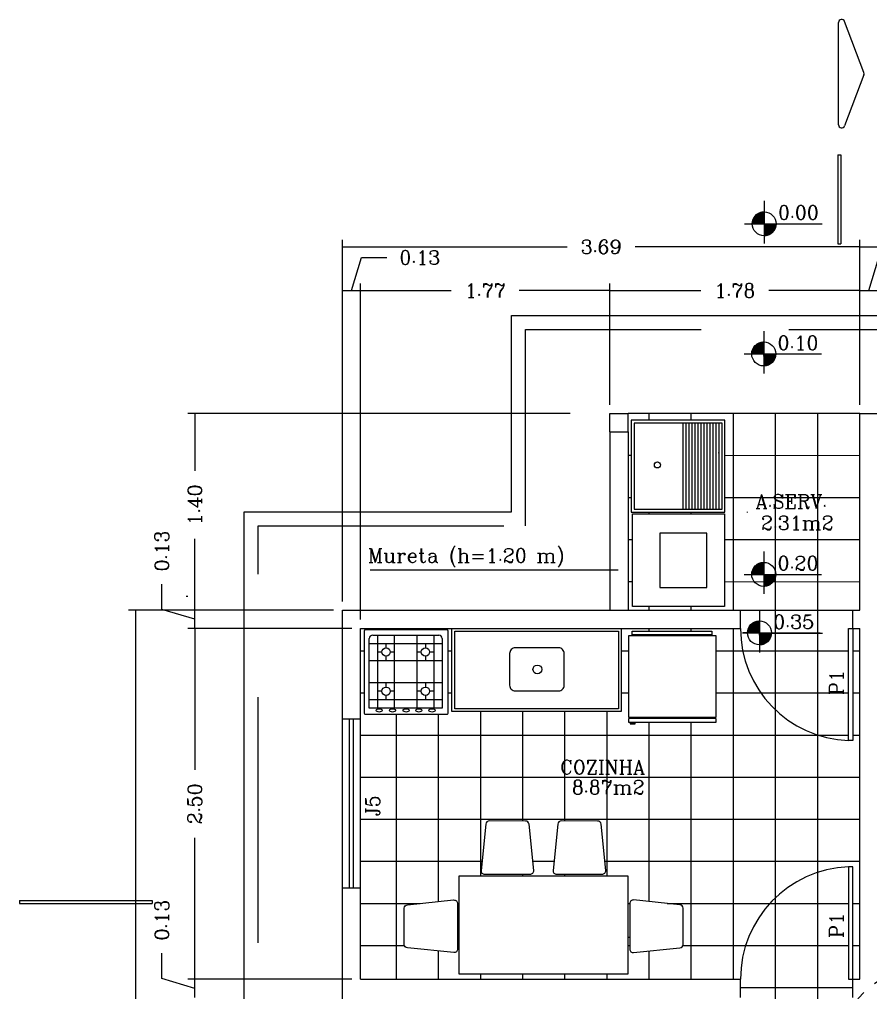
# Model space of a CAD drawing. Extents: x -29 to 75, y 16 to 65.
# Drawn here: x 19.24 to 25.3, y 31.64 to 38.57 of the extents above; entities that cross this region are included whole.
import ezdxf
from ezdxf.enums import TextEntityAlignment as Align

# ---------------------------------------------------------------- set-up
doc = ezdxf.new("R2010")
doc.units = 0
doc.header["$MEASUREMENT"] = 0
doc.linetypes.add('DASHED2', pattern=[0.375, 0.25, -0.125])
doc.layers.get('0').update_dxf_attribs({"linetype": 'CONTINUOUS'})
doc.layers.get('DEFPOINTS').update_dxf_attribs({"linetype": 'CONTINUOUS'})
for name, color, linetype in [('AREA', 244, 'CONTINUOUS'), ('COTAS', 244, 'CONTINUOUS'), ('DIM', 244, 'CONTINUOUS'), ('EQUIPAMENTO', 1, 'CONTINUOUS'), ('JANELA', 5, 'CONTINUOUS'), ('PAREDE', 7, 'CONTINUOUS'), ('PISO', 30, 'CONTINUOUS'), ('PORTA', 1, 'CONTINUOUS'), ('PORTA2', 30, 'CONTINUOUS'), ('TELHA', 1, 'CONTINUOUS'), ('TEXTO', 244, 'CONTINUOUS'), ('VISTAL', 30, 'CONTINUOUS'), ('VISTAP', 244, 'CONTINUOUS')]:
    doc.layers.add(name, color=color, linetype=linetype)
doc.styles.add('ROMANC', font='romanc.shx', dxfattribs={"height": 0.1})
doc.dimstyles.new('ROMANC', dxfattribs={"dimtxt": 0.1, "dimasz": 0.18, "dimexe": 0.05, "dimexo": 0.0625, "dimgap": 0.09, "dimtad": 0, "dimzin": 0, "dimdsep": 46, "dimtxsty": 'ROMANC', "dimblk1": 'NONE', "dimblk2": 'NONE', "dimsah": 1, "dimcen": 0.09, "dimclrd": 244, "dimclre": 244, "dimclrt": 244, "dimadec": 0, "dimazin": 0, "dimtfac": 1, "dimtdec": 4, "dimtofl": 0, "dimtmove": 0, "dimatfit": 3, "dimldrblk": 'NONE', "dimfxl": 1, "dimtolj": 1, "dimtzin": 0, "dimarcsym": 0})

# ---------------------------------------------------------------- blocks, each defined once
blk = doc.blocks.new('*D38')
at = {"color": 244, "linetype": 'ByBlock'}
for p, q in [((21.0776, 14.2348), (19.9094, 14.2348)), ((19.9594, 14.2348), (19.9594, 13.2271)), ((19.9594, 11.7347), (19.9594, 12.7424))]:
    blk.add_line(p, q, dxfattribs=at)
at = {"layer": 'DEFPOINTS', "color": 0, "linetype": 'ByBlock'}
for p in [(19.9594, 14.2348), (21.1401, 14.2348), (21.1401, 11.7347)]:
    blk.add_point(p, dxfattribs=at)
at = {"color": 244, "linetype": 'ByBlock', "insert": (19.9594, 12.9847), "char_height": 0.1, "attachment_point": 5, "rotation": 90, "style": 'ROMANC'}
blk.add_mtext('\\A1;2.50', dxfattribs=at)
blk = doc.blocks.new('_NONE')
at = {"color": 0, "linetype": 'ByBlock'}
blk.add_circle((0, 0), 0.25, dxfattribs=at)
blk = doc.blocks.new('*D37')
at = {"color": 244, "linetype": 'ByBlock'}
for p, q in [((19.9594, 11.7347), (19.9594, 12.0947)), ((19.7244, 11.7402), (19.7244, 11.9202)), ((19.9594, 11.6697), (19.7244, 11.7402)), ((21.0776, 11.7347), (19.9094, 11.7347)), ((19.9594, 11.6047), (19.9594, 11.7347)), ((19.9594, 11.6047), (19.9594, 11.6047))]:
    blk.add_line(p, q, dxfattribs=at)
at = {"layer": 'DEFPOINTS', "color": 0, "linetype": 'ByBlock'}
for p in [(19.9594, 11.7347), (21.1401, 11.7347), (21.1401, 11.6047)]:
    blk.add_point(p, dxfattribs=at)
at = {"color": 244, "linetype": 'ByBlock', "insert": (19.7244, 12.0102), "char_height": 0.1, "attachment_point": 4, "rotation": 90, "style": 'ROMANC'}
blk.add_mtext('\\A1;0.13', dxfattribs=at)
blk = doc.blocks.new('*D34')
at = {"color": 244, "linetype": 'ByBlock'}
for p, q in [((28.5101, 16.1338), (28.5101, 17.0037)), ((24.6951, 16.9537), (26.3721, 16.9537)), ((28.5101, 16.9537), (26.8331, 16.9537))]:
    blk.add_line(p, q, dxfattribs=at)
at = {"layer": 'DEFPOINTS', "color": 0, "linetype": 'ByBlock'}
for p in [(28.5101, 16.9537), (24.6951, 16.0713), (28.5101, 16.0713)]:
    blk.add_point(p, dxfattribs=at)
at = {"color": 244, "linetype": 'ByBlock', "insert": (26.6026, 16.9537), "char_height": 0.1, "attachment_point": 5, "style": 'ROMANC'}
blk.add_mtext('\\A1;3.81', dxfattribs=at)
blk = doc.blocks.new('*D45')
at = {"color": 244, "linetype": 'ByBlock'}
for p, q in [((23.166, 35.7622), (20.4426, 35.7622)), ((20.4926, 35.7622), (20.4926, 35.3546)), ((20.4926, 34.4622), (20.4926, 34.8698)), ((20.4303, 34.4622), (20.4426, 34.4622))]:
    blk.add_line(p, q, dxfattribs=at)
at = {"layer": 'DEFPOINTS', "color": 0, "linetype": 'ByBlock'}
for p in [(20.4926, 35.7622), (23.2285, 35.7622), (20.4928, 34.4622)]:
    blk.add_point(p, dxfattribs=at)
at = {"color": 244, "linetype": 'ByBlock', "insert": (20.4926, 35.1122), "char_height": 0.1, "attachment_point": 5, "rotation": 90, "style": 'ROMANC'}
blk.add_mtext('\\A1;{1.40}', dxfattribs=at)
blk = doc.blocks.new('*D49')
at = {"color": 244, "linetype": 'ByBlock'}
for p, q in [((24.7601, 16.642), (24.8306, 16.877)), ((24.8306, 16.877), (25.0106, 16.877)), ((24.6951, 16.642), (24.6951, 16.642)), ((24.6951, 16.642), (24.8251, 16.642)), ((24.8251, 15.6973), (24.8251, 16.692)), ((24.8251, 16.642), (25.1851, 16.642))]:
    blk.add_line(p, q, dxfattribs=at)
at = {"layer": 'DEFPOINTS', "color": 0, "linetype": 'ByBlock'}
for p in [(24.8251, 16.642), (24.6951, 15.7648), (24.8251, 15.6348)]:
    blk.add_point(p, dxfattribs=at)
at = {"color": 244, "linetype": 'ByBlock', "insert": (25.1006, 16.877), "char_height": 0.1, "attachment_point": 4, "style": 'ROMANC'}
blk.add_mtext('\\A1;0.13', dxfattribs=at)
blk = doc.blocks.new('*D47')
at = {"color": 244, "linetype": 'ByBlock'}
for p, q in [((21.1401, 16.642), (21.7854, 16.642)), ((22.9154, 16.642), (22.2702, 16.642)), ((22.9154, 15.8283), (22.9154, 16.692))]:
    blk.add_line(p, q, dxfattribs=at)
at = {"layer": 'DEFPOINTS', "color": 0, "linetype": 'ByBlock'}
for p in [(22.9154, 16.642), (22.9154, 15.7658), (21.1401, 14.2348)]:
    blk.add_point(p, dxfattribs=at)
at = {"color": 244, "linetype": 'ByBlock', "insert": (22.0278, 16.642), "char_height": 0.1, "attachment_point": 5, "style": 'ROMANC'}
blk.add_mtext('\\A1;{1.77}', dxfattribs=at)
blk = doc.blocks.new('*D46')
at = {"color": 244, "linetype": 'ByBlock'}
for p, q in [((21.0751, 16.642), (21.1456, 16.877)), ((21.1456, 16.877), (21.3256, 16.877)), ((21.0101, 14.4273), (21.0101, 16.692)), ((21.0101, 16.642), (21.0101, 16.642)), ((21.0101, 16.642), (21.1401, 16.642)), ((21.1401, 14.2973), (21.1401, 16.692)), ((21.1401, 16.642), (21.5001, 16.642))]:
    blk.add_line(p, q, dxfattribs=at)
at = {"layer": 'DEFPOINTS', "color": 0, "linetype": 'ByBlock'}
for p in [(21.1401, 16.642), (21.0101, 14.3648), (21.1401, 14.2348)]:
    blk.add_point(p, dxfattribs=at)
at = {"color": 244, "linetype": 'ByBlock', "insert": (21.4156, 16.877), "char_height": 0.1, "attachment_point": 4, "style": 'ROMANC'}
blk.add_mtext('\\A1;0.13', dxfattribs=at)
blk = doc.blocks.new('*D33')
at = {"color": 244, "linetype": 'ByBlock'}
for p, q in [((21.0101, 14.7338), (21.0101, 17.0037)), ((24.6951, 16.1338), (24.6951, 17.0037)), ((21.0101, 16.9537), (22.6102, 16.9537)), ((24.6951, 16.9537), (23.095, 16.9537))]:
    blk.add_line(p, q, dxfattribs=at)
at = {"layer": 'DEFPOINTS', "color": 0, "linetype": 'ByBlock'}
for p in [(24.6951, 16.9537), (24.6951, 16.0713), (21.0101, 14.6713)]:
    blk.add_point(p, dxfattribs=at)
at = {"color": 244, "linetype": 'ByBlock', "insert": (22.8526, 16.9537), "char_height": 0.1, "attachment_point": 5, "style": 'ROMANC'}
blk.add_mtext('\\A1;3.69', dxfattribs=at)
blk = doc.blocks.new('*X0')
at = {"color": 0, "linetype": 'Continuous'}
for p, q in [((217.2096, -877.8211), (217.2942, -877.7365)), ((217.2096, -877.8193), (217.2924, -877.7365)), ((217.2097, -877.8174), (217.2906, -877.7366)), ((217.2098, -877.8156), (217.2887, -877.7367)), ((217.21, -877.8136), (217.2867, -877.7369)), ((217.2102, -877.8116), (217.2848, -877.7371)), ((217.2105, -877.8219), (217.295, -877.7374)), ((217.2105, -877.8096), (217.2827, -877.7374)), ((217.2108, -877.8075), (217.2806, -877.7377)), ((217.2112, -877.8053), (217.2785, -877.7381)), ((217.2117, -877.8031), (217.2762, -877.7386)), ((217.2122, -877.8008), (217.2739, -877.7391)), ((217.2123, -877.8219), (217.295, -877.7392)), ((217.2129, -877.7983), (217.2715, -877.7398)), ((217.2137, -877.7958), (217.2689, -877.7405)), ((217.2141, -877.8219), (217.295, -877.741)), ((217.2146, -877.7931), (217.2662, -877.7415)), ((217.2157, -877.7903), (217.2634, -877.7425)), ((217.2158, -877.8219), (217.295, -877.7427)), ((217.2169, -877.7872), (217.2603, -877.7438)), ((217.2176, -877.8219), (217.295, -877.7445)), ((217.2185, -877.7839), (217.257, -877.7454)), ((217.2194, -877.8219), (217.295, -877.7463)), ((217.2205, -877.7801), (217.2533, -877.7474)), ((217.2211, -877.8219), (217.295, -877.748)), ((217.2229, -877.8219), (217.295, -877.7498)), ((217.2231, -877.7757), (217.2488, -877.75)), ((217.2247, -877.8219), (217.295, -877.7516)), ((217.2265, -877.8219), (217.295, -877.7533)), ((217.2274, -877.7697), (217.2428, -877.7542)), ((217.2282, -877.8219), (217.295, -877.7551)), ((217.23, -877.8219), (217.295, -877.7569)), ((217.2318, -877.8219), (217.295, -877.7586)), ((217.2335, -877.8219), (217.295, -877.7604)), ((217.2353, -877.8219), (217.295, -877.7622)), ((217.2371, -877.8219), (217.295, -877.7639)), ((217.2388, -877.8219), (217.295, -877.7657)), ((217.2406, -877.8219), (217.295, -877.7675)), ((217.2424, -877.8219), (217.295, -877.7692)), ((217.2441, -877.8219), (217.295, -877.771)), ((217.2459, -877.8219), (217.295, -877.7728)), ((217.2477, -877.8219), (217.295, -877.7745)), ((217.2494, -877.8219), (217.295, -877.7763)), ((217.2512, -877.8219), (217.295, -877.7781)), ((217.253, -877.8219), (217.295, -877.7798)), ((217.2547, -877.8219), (217.295, -877.7816)), ((217.2565, -877.8219), (217.295, -877.7834)), ((217.2583, -877.8219), (217.295, -877.7851)), ((217.26, -877.8219), (217.295, -877.7869)), ((217.2618, -877.8219), (217.295, -877.7887)), ((217.2636, -877.8219), (217.295, -877.7905)), ((217.2653, -877.8219), (217.295, -877.7922)), ((217.2671, -877.8219), (217.295, -877.794)), ((217.2689, -877.8219), (217.295, -877.7958)), ((217.2706, -877.8219), (217.295, -877.7975)), ((217.2724, -877.8219), (217.295, -877.7993)), ((217.2742, -877.8219), (217.295, -877.8011)), ((217.276, -877.8219), (217.295, -877.8028)), ((217.2777, -877.8219), (217.295, -877.8046)), ((217.2795, -877.8219), (217.295, -877.8064)), ((217.2813, -877.8219), (217.295, -877.8081)), ((217.283, -877.8219), (217.295, -877.8099)), ((217.2848, -877.8219), (217.295, -877.8117)), ((217.2866, -877.8219), (217.295, -877.8134)), ((217.2883, -877.8219), (217.295, -877.8152)), ((217.2901, -877.8219), (217.295, -877.817)), ((217.2919, -877.8219), (217.295, -877.8187)), ((217.2936, -877.8219), (217.295, -877.8205)), ((217.295, -877.8223), (217.2954, -877.8219)), ((217.295, -877.824), (217.2972, -877.8219)), ((217.295, -877.8258), (217.2989, -877.8219)), ((217.295, -877.8276), (217.3007, -877.8219)), ((217.295, -877.8293), (217.3025, -877.8219)), ((217.295, -877.8311), (217.3042, -877.8219)), ((217.295, -877.8329), (217.306, -877.8219)), ((217.295, -877.8346), (217.3078, -877.8219)), ((217.295, -877.8364), (217.3095, -877.8219)), ((217.295, -877.8382), (217.3113, -877.8219)), ((217.295, -877.8399), (217.3131, -877.8219)), ((217.295, -877.8417), (217.3148, -877.8219)), ((217.295, -877.8435), (217.3166, -877.8219)), ((217.295, -877.8453), (217.3184, -877.8219)), ((217.295, -877.847), (217.3201, -877.8219)), ((217.295, -877.8488), (217.3219, -877.8219)), ((217.295, -877.8506), (217.3237, -877.8219)), ((217.295, -877.8523), (217.3254, -877.8219)), ((217.295, -877.8541), (217.3272, -877.8219)), ((217.295, -877.8559), (217.329, -877.8219)), ((217.295, -877.8576), (217.3308, -877.8219)), ((217.295, -877.8594), (217.3325, -877.8219)), ((217.295, -877.8612), (217.3343, -877.8219)), ((217.295, -877.8629), (217.3361, -877.8219)), ((217.295, -877.8647), (217.3378, -877.8219)), ((217.295, -877.8665), (217.3396, -877.8219)), ((217.295, -877.8682), (217.3414, -877.8219)), ((217.295, -877.87), (217.3431, -877.8219)), ((217.295, -877.8718), (217.3449, -877.8219)), ((217.295, -877.8735), (217.3467, -877.8219)), ((217.295, -877.8753), (217.3484, -877.8219)), ((217.295, -877.8771), (217.3502, -877.8219)), ((217.295, -877.8788), (217.352, -877.8219)), ((217.295, -877.8806), (217.3537, -877.8219)), ((217.295, -877.8824), (217.3555, -877.8219)), ((217.295, -877.8841), (217.3573, -877.8219)), ((217.295, -877.8859), (217.359, -877.8219)), ((217.295, -877.8877), (217.3608, -877.8219)), ((217.295, -877.8894), (217.3626, -877.8219)), ((217.295, -877.8912), (217.3643, -877.8219)), ((217.295, -877.893), (217.3661, -877.8219)), ((217.295, -877.8948), (217.3679, -877.8219)), ((217.295, -877.8965), (217.3696, -877.8219)), ((217.295, -877.8983), (217.3714, -877.8219)), ((217.295, -877.9001), (217.3732, -877.8219)), ((217.295, -877.9018), (217.3749, -877.8219)), ((217.295, -877.9036), (217.3767, -877.8219)), ((217.295, -877.9054), (217.3785, -877.8219)), ((217.295, -877.9071), (217.3802, -877.8219)), ((217.2966, -877.9073), (217.3805, -877.8235)), ((217.2984, -877.9073), (217.3804, -877.8253)), ((217.3003, -877.9072), (217.3803, -877.8271)), ((217.3022, -877.9071), (217.3802, -877.8291)), ((217.3041, -877.9069), (217.38, -877.831)), ((217.3061, -877.9066), (217.3798, -877.833)), ((217.3082, -877.9063), (217.3795, -877.8351)), ((217.3103, -877.906), (217.3791, -877.8372)), ((217.3125, -877.9055), (217.3787, -877.8394)), ((217.3148, -877.905), (217.3782, -877.8417)), ((217.3172, -877.9044), (217.3776, -877.844)), ((217.3196, -877.9037), (217.3769, -877.8465)), ((217.3222, -877.9029), (217.376, -877.8491)), ((217.325, -877.9019), (217.3751, -877.8518)), ((217.3279, -877.9008), (217.3739, -877.8548)), ((217.3311, -877.8994), (217.3725, -877.8579)), ((217.3345, -877.8977), (217.3708, -877.8614)), ((217.3385, -877.8955), (217.3686, -877.8654)), ((217.3434, -877.8923), (217.3655, -877.8703)), ((217.3513, -877.8862), (217.3593, -877.8782))]:
    blk.add_line(p, q, dxfattribs=at)
blk = doc.blocks.new('*D39')
at = {"color": 244, "linetype": 'ByBlock'}
for p, q in [((19.9594, 14.3648), (19.9594, 14.7248)), ((19.7244, 14.3703), (19.7244, 14.5503)), ((19.9594, 14.2998), (19.7244, 14.3703)), ((20.9476, 14.3648), (19.9094, 14.3648)), ((19.9594, 14.2348), (19.9594, 14.3648)), ((19.9594, 14.2348), (19.9594, 14.2348))]:
    blk.add_line(p, q, dxfattribs=at)
at = {"layer": 'DEFPOINTS', "color": 0, "linetype": 'ByBlock'}
for p in [(19.9594, 14.3648), (21.0101, 14.3648), (21.1401, 14.2348)]:
    blk.add_point(p, dxfattribs=at)
at = {"color": 244, "linetype": 'ByBlock', "insert": (19.7244, 14.6403), "char_height": 0.1, "attachment_point": 4, "rotation": 90, "style": 'ROMANC'}
blk.add_mtext('\\A1;0.13', dxfattribs=at)
blk = doc.blocks.new('*D48')
at = {"color": 244, "linetype": 'ByBlock'}
for p, q in [((22.9154, 16.642), (23.5629, 16.642)), ((24.6951, 16.642), (24.0477, 16.642)), ((24.6951, 15.8273), (24.6951, 16.692))]:
    blk.add_line(p, q, dxfattribs=at)
at = {"layer": 'DEFPOINTS', "color": 0, "linetype": 'ByBlock'}
for p in [(24.6951, 16.642), (22.9154, 15.7658), (24.6951, 15.7648)]:
    blk.add_point(p, dxfattribs=at)
at = {"color": 244, "linetype": 'ByBlock', "insert": (23.8053, 16.642), "char_height": 0.1, "attachment_point": 5, "style": 'ROMANC'}
blk.add_mtext('\\A1;1.78', dxfattribs=at)
blk = doc.blocks.new('*D65')
at = {"color": 244, "linetype": 'ByBlock'}
for p, q in [((20.9476, 34.3601), (19.4876, 34.3601)), ((19.5376, 34.3601), (19.5376, 31.0925)), ((19.5376, 27.3401), (19.5376, 30.6077)), ((20.9476, 27.3401), (19.4876, 27.3401))]:
    blk.add_line(p, q, dxfattribs=at)
at = {"layer": 'DEFPOINTS', "color": 0, "linetype": 'ByBlock'}
for p in [(19.5376, 34.3601), (21.0101, 34.3601), (21.0101, 27.3401)]:
    blk.add_point(p, dxfattribs=at)
at = {"color": 244, "linetype": 'ByBlock', "insert": (19.5376, 30.8501), "char_height": 0.1, "attachment_point": 5, "rotation": 90, "style": 'ROMANC'}
blk.add_mtext('\\A1;7.02', dxfattribs=at)

msp = doc.modelspace()

# ---------------------------------------------------------------- linework, layer by layer
at = {"layer": 'COTAS', "color": 3}
for p, q in [((25.0723, 37.6062), (25.0941, 37.6062)), ((25.0723, 37.6062), (25.0723, 36.9732)), ((25.0941, 37.6062), (25.0941, 36.9732)), ((19.2437, 32.2942), (19.2437, 32.2724)), ((19.2437, 32.2942), (20.1883, 32.2942)), ((19.2437, 32.2724), (20.1883, 32.2724)), ((20.1883, 32.2942), (20.1883, 32.2724))]:
    msp.add_line(p, q, dxfattribs=at)
at = {"layer": 'COTAS', "color": 3, "linetype": 'Continuous'}
msp.add_line((25.0723, 36.9732), (25.0941, 36.9732), dxfattribs=at)
at = {"layer": 'EQUIPAMENTO', "color": 1, "linetype": 'Continuous'}
for p, q in [((23.6213, 35.6948), (23.6213, 35.0809)), ((24.2472, 35.6948), (23.6213, 35.6948)), ((23.9716, 35.0809), (23.9716, 35.6948)), ((23.9928, 35.0809), (23.9928, 35.6948)), ((24.014, 35.0809), (24.014, 35.6948)), ((24.0352, 35.0809), (24.0352, 35.6948)), ((24.0564, 35.0809), (24.0564, 35.6948)), ((24.0776, 35.0809), (24.0776, 35.6948)), ((24.0988, 35.0809), (24.0988, 35.6948)), ((24.12, 35.0809), (24.12, 35.6948)), ((24.1412, 35.0809), (24.1412, 35.6948)), ((24.1624, 35.0809), (24.1624, 35.6948)), ((24.1836, 35.0809), (24.1836, 35.6948)), ((24.2048, 35.0809), (24.2048, 35.6948)), ((24.226, 35.0809), (24.226, 35.6948)), ((24.2472, 35.0809), (24.2472, 35.6948)), ((23.6213, 35.0809), (24.2472, 35.0809)), ((21.7598, 34.1838), (22.2298, 34.1838)), ((21.7948, 33.6638), (21.7948, 34.1838)), ((21.9148, 33.6638), (21.9148, 34.1838)), ((22.0748, 34.1838), (22.0748, 33.6638)), ((22.1948, 34.1838), (22.1948, 33.6638)), ((22.3241, 33.6392), (22.3241, 34.2322)), ((22.3441, 33.6592), (22.3441, 34.212)), ((22.3441, 34.212), (23.5089, 34.212)), ((23.5089, 34.212), (23.5089, 33.6592)), ((23.5289, 34.2322), (23.5289, 33.6392)), ((21.7348, 33.6638), (21.7348, 34.1588)), ((21.7348, 34.1238), (22.2548, 34.1238)), ((21.8548, 34.0938), (21.8548, 34.1238)), ((22.1348, 34.1238), (22.1348, 34.0938)), ((22.2548, 34.1588), (22.2548, 33.6638)), ((23.5827, 33.5968), (23.5827, 34.1817)), ((23.5827, 34.1817), (24.2027, 34.1817)), ((24.2027, 34.1817), (24.2027, 33.5968)), ((21.7948, 34.0638), (21.8248, 34.0638)), ((21.8848, 34.0638), (21.9148, 34.0638)), ((22.0748, 34.0638), (22.1048, 34.0638)), ((22.1648, 34.0638), (22.1948, 34.0638)), ((21.7348, 34.0038), (22.2548, 34.0038)), ((21.8548, 34.0038), (21.8548, 34.0338)), ((22.1348, 34.0338), (22.1348, 34.0038)), ((22.2548, 33.8438), (21.7348, 33.8438)), ((21.8548, 33.8138), (21.8548, 33.8438)), ((22.1348, 33.8438), (22.1348, 33.8138)), ((21.8248, 33.7838), (21.7948, 33.7838)), ((21.9148, 33.7838), (21.8848, 33.7838)), ((22.1048, 33.7838), (22.0748, 33.7838)), ((22.1948, 33.7838), (22.1648, 33.7838)), ((22.2548, 33.7238), (21.7348, 33.7238)), ((21.8548, 33.7238), (21.8548, 33.7538)), ((22.1348, 33.7538), (22.1348, 33.7238)), ((22.2548, 33.6638), (21.7348, 33.6638)), ((23.5289, 33.6392), (22.3241, 33.6392)), ((23.5089, 33.6592), (22.3441, 33.6592)), ((24.2027, 33.5968), (23.5827, 33.5968)), ((23.5827, 33.5617), (23.5827, 33.5893)), ((24.2027, 33.5893), (23.5827, 33.5893)), ((24.2027, 33.5617), (23.5827, 33.5617)), ((23.5873, 33.5893), (23.5873, 33.5968)), ((24.1982, 33.5893), (24.1982, 33.5968)), ((24.2027, 33.5893), (24.2027, 33.5617))]:
    msp.add_line(p, q, dxfattribs=at)
for points in [[(23.6001, 35.716), (23.6001, 35.0597), (24.2684, 35.0597), (24.2684, 35.716)], [(23.6068, 34.1862), (23.6068, 34.2113), (24.1745, 34.2113), (24.1745, 34.1862)], [(23.5931, 33.5595), (23.5931, 33.5516), (23.629, 33.5516), (23.629, 33.5595)]]:
    msp.add_lwpolyline(points, close=True, dxfattribs=at)
for points in [[(21.698, 34.211), (21.698, 33.631, 0.414214), (21.708, 33.621), (22.288, 33.621, 0.414214), (22.298, 33.631), (22.298, 34.211, 0.414214), (22.288, 34.221), (21.708, 34.221, 0.414214)], [(23.1237, 33.8268), (23.1237, 34.0531, 0.414214), (23.0837, 34.0931), (22.7748, 34.0931, 0.414214), (22.7348, 34.0531), (22.7348, 33.8268, 0.414214), (22.7748, 33.7868), (23.0837, 33.7868, 0.414214)], [(22.8727, 32.8366, 0.38654), (22.8479, 32.8592), (22.5898, 32.8595, 0.38654), (22.5649, 32.8369), (22.5311, 32.5074, 0.442439), (22.556, 32.48), (22.881, 32.4798, 0.442439), (22.9059, 32.5071)], [(23.3858, 32.8366, 0.38654), (23.3609, 32.8592), (23.1028, 32.8595, 0.38654), (23.0779, 32.8369), (23.0441, 32.5074, 0.442439), (23.069, 32.48), (23.394, 32.4798, 0.442439), (23.4189, 32.5071)], [(22.0068, 31.955, -0.38654), (21.9842, 31.9799), (21.9839, 32.238, -0.38654), (22.0065, 32.2629), (22.336, 32.2966, -0.442439), (22.3634, 32.2717), (22.3637, 31.9468, -0.442439), (22.3363, 31.9219)], [(23.9468, 31.955, 0.38654), (23.9695, 31.9799), (23.9697, 32.238, 0.38654), (23.9471, 32.2629), (23.6177, 32.2966, 0.442439), (23.5903, 32.2717), (23.59, 31.9468, 0.442439), (23.6174, 31.9219)]]:
    msp.add_lwpolyline(points, format="xyb", close=True, dxfattribs=at)
at = {"layer": 'EQUIPAMENTO', "linetype": 'Continuous'}
msp.add_lwpolyline([(22.3754, 31.7682), (22.3754, 32.4682), (23.5754, 32.4682), (23.5754, 31.7682)], close=True, dxfattribs=at)
at = {"layer": 'EQUIPAMENTO', "color": 1, "linetype": 'Continuous'}
for centre, radius in [((23.7869, 35.3962), 0.0214), ((21.8548, 34.0638), 0.03), ((22.1348, 34.0638), 0.03), ((22.932, 33.94), 0.031), ((21.8548, 33.7838), 0.03), ((22.1348, 33.7838), 0.03)]:
    msp.add_circle(centre, radius, dxfattribs=at)
for centre, start, end in [((21.7598, 34.1588), 90, 180), ((22.2298, 34.1588), 0, 90)]:
    msp.add_arc(centre, 0.025, start, end, dxfattribs=at)
at = {"layer": 'EQUIPAMENTO', "color": 1, "linetype": 'Continuous', "extrusion": (0, 0, -1)}
for centre in [(21.805, 33.6479), (21.9011, 33.6479), (21.9971, 33.6479), (22.0883, 33.6479), (22.1819, 33.6479)]:
    msp.add_ellipse(centre, major_axis=(-0.024, 0), ratio=0.400522, dxfattribs=at)
at = {"layer": 'JANELA', "color": 244, "linetype": 'Continuous'}
for p, q in [((21.5435, 32.3821), (21.5435, 33.5872)), ((21.6735, 32.3821), (21.6735, 33.5872))]:
    msp.add_line(p, q, dxfattribs=at)
at = {"layer": 'JANELA', "color": 5, "linetype": 'Continuous'}
for p, q in [((21.5935, 32.3821), (21.5935, 33.5872)), ((21.6235, 32.3821), (21.6235, 33.5872))]:
    msp.add_line(p, q, dxfattribs=at)
at = {"layer": 'PAREDE', "color": 30, "linetype": 'DASHED2', "ltscale": 5}
msp.add_line((22.8488, 36.3622), (29.6435, 36.3622), dxfattribs=at)
at = {"layer": 'PAREDE', "linetype": 'Continuous'}
for p, q in [((23.4488, 35.6332), (23.4488, 35.7632)), ((23.4488, 35.7632), (23.5788, 35.7632)), ((23.5788, 35.6332), (23.5788, 35.7632)), ((23.4488, 35.6332), (23.5788, 35.6332))]:
    msp.add_line(p, q, dxfattribs=at)
at = {"layer": 'PAREDE'}
for p, q in [((25.2285, 35.7622), (29.0435, 35.7622)), ((25.2285, 34.3622), (25.2285, 35.7622)), ((21.5435, 33.5872), (21.5435, 34.3622)), ((21.5435, 34.3622), (24.3785, 34.3622)), ((24.3785, 34.2322), (24.3785, 34.3622)), ((25.1785, 34.3622), (25.2285, 34.3622)), ((25.1785, 34.2322), (25.1785, 34.3622)), ((21.6735, 33.5872), (21.6735, 34.2322)), ((21.6735, 34.2322), (24.3785, 34.2322)), ((25.1785, 34.2322), (25.2285, 34.2322)), ((25.2285, 31.7321), (25.2285, 34.2322)), ((21.5435, 33.5872), (21.6735, 33.5872)), ((21.5435, 31.0021), (21.5435, 32.3821)), ((21.5435, 32.3821), (21.6735, 32.3821)), ((21.6735, 31.7321), (21.6735, 32.3821)), ((21.6735, 31.7321), (24.3785, 31.7321)), ((24.3785, 31.6021), (24.3785, 31.7321)), ((25.1785, 31.7321), (25.2285, 31.7321)), ((25.1785, 31.6021), (25.1785, 31.7321))]:
    msp.add_line(p, q, dxfattribs=at)
at = {"layer": 'PAREDE', "color": 1, "linetype": 'Continuous'}
for points in [[(23.609, 34.389), (23.609, 35.0479), (24.2644, 35.0479), (24.2644, 34.389)], [(23.8052, 34.9103), (23.8052, 34.5225), (24.1392, 34.5225), (24.1392, 34.9103)]]:
    msp.add_lwpolyline(points, close=True, dxfattribs=at)
at = {"layer": 'PISO'}
for p, q in [((23.7285, 35.716), (23.7285, 35.7627)), ((24.0285, 35.716), (24.0285, 35.7627)), ((24.3285, 34.3622), (24.3285, 35.7627)), ((24.6285, 27.3422), (24.6285, 35.7626)), ((24.9285, 27.3422), (24.9285, 35.7624)), ((24.2251, 35.4808), (24.2251, 35.4844)), ((23.7285, 35.0479), (23.7285, 35.0597)), ((24.0285, 35.0479), (24.0285, 35.0597)), ((24.4285, 35.0588), (24.4285, 35.0622)), ((24.6285, 35.0588), (24.6285, 35.0622)), ((23.7285, 34.3622), (23.7285, 34.389)), ((24.0285, 34.3622), (24.0285, 34.389)), ((21.9285, 34.221), (21.9285, 34.2321)), ((22.2285, 34.221), (22.2285, 34.2321)), ((23.7285, 34.2113), (23.7285, 34.2321)), ((24.0285, 34.2113), (24.0285, 34.2321)), ((24.3285, 31.7321), (24.3285, 34.2322)), ((22.5285, 32.4682), (22.5285, 33.6392)), ((22.8285, 32.8593), (22.8285, 33.6392)), ((23.1285, 32.8594), (23.1285, 33.6392)), ((23.4285, 32.4682), (23.4285, 33.6392)), ((21.9285, 31.7321), (21.9285, 33.621)), ((22.2285, 32.2856), (22.2285, 33.621)), ((23.7285, 32.2853), (23.7285, 33.5617)), ((24.0285, 31.7321), (24.0285, 33.5617)), ((22.8285, 32.4682), (22.8285, 32.4798)), ((23.1285, 32.4682), (23.1285, 32.48)), ((22.3636, 32.0321), (22.3754, 32.0321)), ((23.5754, 32.0321), (23.5901, 32.0321)), ((22.2285, 31.7321), (22.2285, 31.9327)), ((23.7285, 31.7321), (23.7285, 31.933)), ((22.5285, 31.7321), (22.5285, 31.7682)), ((22.8285, 31.7321), (22.8285, 31.7682)), ((23.1285, 31.7321), (23.1285, 31.7682)), ((23.4285, 31.7321), (23.4285, 31.7682))]:
    msp.add_line(p, q, dxfattribs=at)
at = {"layer": 'PISO', "linetype": 'Continuous'}
for p, q in [((23.6001, 35.4631), (23.5786, 35.4632)), ((25.2283, 35.4622), (24.2684, 35.4628)), ((23.6001, 35.1631), (23.5784, 35.1632)), ((25.2281, 35.1622), (24.2684, 35.1628)), ((23.609, 34.8631), (23.5783, 34.8632)), ((25.228, 34.8622), (24.2644, 34.8628)), ((23.609, 34.5631), (23.5781, 34.5632)), ((25.2278, 34.5622), (24.2644, 34.5628)), ((24.4282, 34.2), (24.3947, 34.2)), ((24.5991, 34.1977), (24.9631, 34.1977)), ((21.6735, 34.0722), (21.698, 34.0722)), ((22.298, 34.0722), (22.3241, 34.0722)), ((23.5289, 34.0722), (23.5827, 34.0722)), ((24.2027, 34.0722), (25.1485, 34.0722)), ((25.1785, 34.0722), (25.2285, 34.0722)), ((21.6735, 33.7722), (21.698, 33.7722)), ((22.298, 33.7722), (22.3241, 33.7722)), ((23.5289, 33.7722), (23.5827, 33.7722)), ((24.2027, 33.7722), (25.1485, 33.7722)), ((25.1785, 33.7722), (25.2285, 33.7722)), ((21.6735, 33.4722), (25.1485, 33.4722)), ((25.1785, 33.4722), (25.2285, 33.4722)), ((21.6735, 33.1722), (25.2285, 33.1722)), ((21.6735, 32.8722), (25.2285, 32.8722)), ((21.6735, 32.5722), (22.5378, 32.5722)), ((22.8993, 32.5722), (23.0508, 32.5722)), ((23.4124, 32.5722), (25.2285, 32.5722)), ((21.6735, 32.2722), (22.0977, 32.2722)), ((22.3634, 32.2722), (22.3754, 32.2722)), ((23.5754, 32.2722), (23.5903, 32.2722)), ((23.856, 32.2722), (25.1485, 32.2722)), ((25.1785, 32.2722), (25.2285, 32.2722)), ((21.6735, 31.9722), (21.9854, 31.9722)), ((22.3636, 31.9722), (22.3754, 31.9722)), ((23.5754, 31.9722), (23.59, 31.9722)), ((23.9683, 31.9722), (25.1485, 31.9722)), ((25.1785, 31.9722), (25.2285, 31.9722)), ((24.3785, 31.6722), (25.1785, 31.6722))]:
    msp.add_line(p, q, dxfattribs=at)
at = {"layer": 'PORTA'}
for points in [[(25.1785, 34.2322), (25.1785, 33.4322), (25.1485, 33.4322), (25.1485, 34.2322)], [(25.1485, 32.5321), (25.1485, 31.7321), (25.1785, 31.7321), (25.1785, 32.5321)]]:
    msp.add_lwpolyline(points, close=True, dxfattribs=at)
at = {"layer": 'PORTA2'}
for centre, start, end in [((25.1791, 34.2322), 180, 267.81062), ((25.1791, 31.7321), 92.18938, 180)]:
    msp.add_arc(centre, 0.8006, start, end, dxfattribs=at)
at = {"layer": 'TELHA', "color": 30, "linetype": 'DASHED2', "ltscale": 50000}
msp.add_line((22.8488, 34.9622), (22.8488, 36.3622), dxfattribs=at)
at = {"layer": 'TELHA', "color": 30, "linetype": 'DASHED2', "ltscale": 7}
for p, q in [((20.9435, 26.7422), (20.9435, 34.9622)), ((20.9435, 34.9622), (22.8488, 34.9622))]:
    msp.add_line(p, q, dxfattribs=at)
at = {"layer": 'TEXTO', "color": 3, "linetype": 'Continuous'}
for p, q in [((25.2573, 38.1922), (25.1205, 38.5562)), ((25.077, 37.8204), (25.077, 38.5483)), ((25.2573, 38.1764), (25.1205, 37.8125))]:
    msp.add_line(p, q, dxfattribs=at)
at = {"layer": 'TEXTO', "color": 1, "linetype": 'Continuous'}
for p, q in [((24.5474, 37.2778), (24.5474, 36.9748)), ((24.4075, 37.1147), (24.9596, 37.1147)), ((24.5443, 36.3504), (24.5443, 36.0474)), ((24.4043, 36.1873), (24.9564, 36.1873)), ((24.5443, 34.78), (24.5443, 34.477)), ((24.4043, 34.6168), (24.9564, 34.6168)), ((24.5137, 34.3631), (24.5137, 34.0602)), ((24.394, 34.2), (24.9461, 34.2))]:
    msp.add_line(p, q, dxfattribs=at)
for centre in [(24.5474, 37.1147), (24.5443, 36.1873), (24.5443, 34.6168), (24.5137, 34.2)]:
    msp.add_circle(centre, 0.0854, dxfattribs=at)
at = {"layer": 'TEXTO', "color": 3, "linetype": 'Continuous'}
for centre, start, end in [((25.0995, 38.5483), 20.60138, 180), ((25.2363, 38.1843), 339.39862, 20.60138), ((25.2363, 38.1843), 339.39862, 20.60138), ((25.0995, 37.8204), 180, 339.39862)]:
    msp.add_arc(centre, 0.0225, start, end, dxfattribs=at)
at = {"layer": 'VISTAL', "linetype": 'Continuous'}
msp.add_line((21.7413, 34.6491), (23.5087, 34.6491), dxfattribs=at)
at = {"layer": 'VISTAP', "color": 244, "linetype": 'Continuous', "ltscale": 5}
msp.add_line((22.7488, 36.4622), (29.7435, 36.4622), dxfattribs=at)
at = {"layer": 'VISTAP', "color": 244, "linetype": 'Continuous', "ltscale": 50000}
msp.add_line((22.7488, 35.0622), (22.7488, 36.4622), dxfattribs=at)
at = {"layer": 'VISTAP', "color": 244, "linetype": 'Continuous'}
for p, q in [((25.2285, 35.7622), (23.5788, 35.7632)), ((23.4488, 35.6332), (23.4488, 34.3622)), ((23.5788, 35.6332), (23.5788, 34.3622))]:
    msp.add_line(p, q, dxfattribs=at)
at = {"layer": 'VISTAP', "color": 244, "linetype": 'Continuous', "ltscale": 7}
for p, q in [((20.8435, 26.6422), (20.8435, 35.0622)), ((20.8435, 35.0622), (22.7488, 35.0622))]:
    msp.add_line(p, q, dxfattribs=at)
at = {"layer": 'VISTAP'}
msp.add_line((24.3785, 34.3622), (25.1785, 34.3622), dxfattribs=at)
at = {"layer": 'VISTAP', "linetype": 'DASHED2', "ltscale": 0.3}
msp.add_circle((25.7337, 31.1452), 0.685, dxfattribs=at)

# ---------------------------------------------------------------- block references
at = {"layer": 'TEXTO', "color": 1, "linetype": 'Continuous'}
for p in [(-192.7476, 914.9366), (-192.7508, 914.0092), (-192.7508, 912.4387), (-192.7813, 912.0211)]:
    msp.add_blockref('*X0', p, dxfattribs=at)

# ---------------------------------------------------------------- texts
at = {"layer": 'AREA', "style": 'ROMANC'}
for s, p in [('2.31m2', (24.7832, 34.9838)), ('8.87m2', (23.4368, 33.1003))]:
    msp.add_text(s, height=0.1, dxfattribs=at).set_placement(p, align=Align.MIDDLE)
at = {"layer": 'TEXTO', "color": 1, "linetype": 'Continuous', "style": 'ROMANC'}
for s, p in [('0.00', (24.6456, 37.1443)), ('0.10', (24.6424, 36.2169)), ('0.20', (24.6424, 34.6465)), ('0.35', (24.6119, 34.2296))]:
    msp.add_text(s, height=0.1, dxfattribs=at).set_placement(p)
at = {"layer": 'TEXTO', "color": 244, "linetype": 'Continuous', "style": 'ROMANC'}
for s, p in [('A.SERV.', (24.4858, 35.0857)), ('Mureta (h=1.20 m)', (21.7254, 34.7006)), ('COZINHA', (23.0942, 33.1929))]:
    msp.add_text(s, height=0.1, dxfattribs=at).set_placement(p)
for s, p in [('P1', (25.0619, 33.8459)), ('J5', (21.7595, 32.9682)), ('P1', (25.0619, 32.1165))]:
    msp.add_text(s, height=0.1, rotation=90, dxfattribs=at).set_placement(p, align=Align.MIDDLE)

# ---------------------------------------------------------------- dimensions: what is measured, and where the dimension line sits
at = {"layer": 'DIM', "linetype": 'Continuous'}
dim = msp.add_linear_dim(base=(25.228468306, 36.9511068336), p1=(21.543468306, 34.668720964), p2=(25.228468306, 36.068720964), dimstyle='ROMANC', dxfattribs=at)
dim.commit()
dim.dimension.update_dxf_attribs({"geometry": '*D33', "text_midpoint": (23.385968306, 36.9511068336), "insert": (0.5333468743, 19.9973893929)})
for base, p1, p2, override, picture, middle, set_off in [((29.043468306, 36.9511068336), (25.228468306, 36.068720964), (29.043468306, 36.068720964), {"dimse1": 1, "dimtmove": 1}, '*D34', (27.135968306, 36.9511068336), (0.5333468743, 19.9973893929)), ((21.6735, 36.6394), (21.5435, 34.3622), (21.6735, 34.2322), {"dimtmove": 1}, '*D46', (21.949, 36.8744), (0.5333, 19.9974)), ((25.3585, 36.6394), (25.2285, 35.7622), (25.3585, 35.6322), {"dimse1": 1, "dimtmove": 1}, '*D49', (25.634, 36.8744), (0.5333, 19.9974)), ((25.2285, 36.6394), (23.4488, 35.7632), (25.2285, 35.7622), {"dimse1": 1, "dimtmove": 1}, '*D48', (24.3386, 36.6394), (0.5333, 19.9974))]:
    dim = msp.add_linear_dim(base=base, p1=p1, p2=p2, dimstyle='ROMANC', override=override, dxfattribs=at)
    dim.commit()
    dim.dimension.update_dxf_attribs({"geometry": picture, "text_midpoint": middle, "insert": set_off})
dim = msp.add_linear_dim(base=(23.4488, 36.6394), p1=(21.6735, 34.2322), p2=(23.4488, 35.7632), text='{1.77}', dimstyle='ROMANC', override={"dimse1": 1, "dimtmove": 1}, dxfattribs=at)
dim.commit()
dim.dimension.update_dxf_attribs({"geometry": '*D47', "text_midpoint": (22.5611, 36.6394), "insert": (0.5333, 19.9974)})
dim = msp.add_linear_dim(base=(20.4926, 35.7622), p1=(20.4928, 34.4622), p2=(23.2285, 35.7622), angle=90, text='{1.40}', dimstyle='ROMANC', dxfattribs=at)
dim.commit()
dim.dimension.update_dxf_attribs({"geometry": '*D45', "text_midpoint": (20.4926, 35.1122)})
for base, p1, p2, override, picture, middle, set_off in [((20.4928, 34.3622), (21.6735, 34.2322), (21.5435, 34.3622), {"dimse1": 1, "dimtmove": 1}, '*D39', (20.2578, 34.6377), (0.5333, 19.9974)), ((20.071, 34.3622), (21.5435, 27.3422), (21.5435, 34.3622), {"dimtmove": 1}, '*D65', (20.071, 30.8522), (0.5333, 0.0021)), ((20.4928, 34.2322), (21.6735, 31.7321), (21.6735, 34.2322), {"dimse1": 1, "dimtmove": 1}, '*D38', (20.4928, 32.9821), (0.5333, 19.9974)), ((20.4928, 31.7321), (21.6735, 31.6021), (21.6735, 31.7321), {"dimse1": 1, "dimtmove": 1}, '*D37', (20.2578, 32.0076), (0.5333, 19.9974))]:
    dim = msp.add_linear_dim(base=base, p1=p1, p2=p2, angle=90, dimstyle='ROMANC', override=override, dxfattribs=at)
    dim.commit()
    dim.dimension.update_dxf_attribs({"geometry": picture, "text_midpoint": middle, "insert": set_off})

doc.saveas('drawing.dxf')
